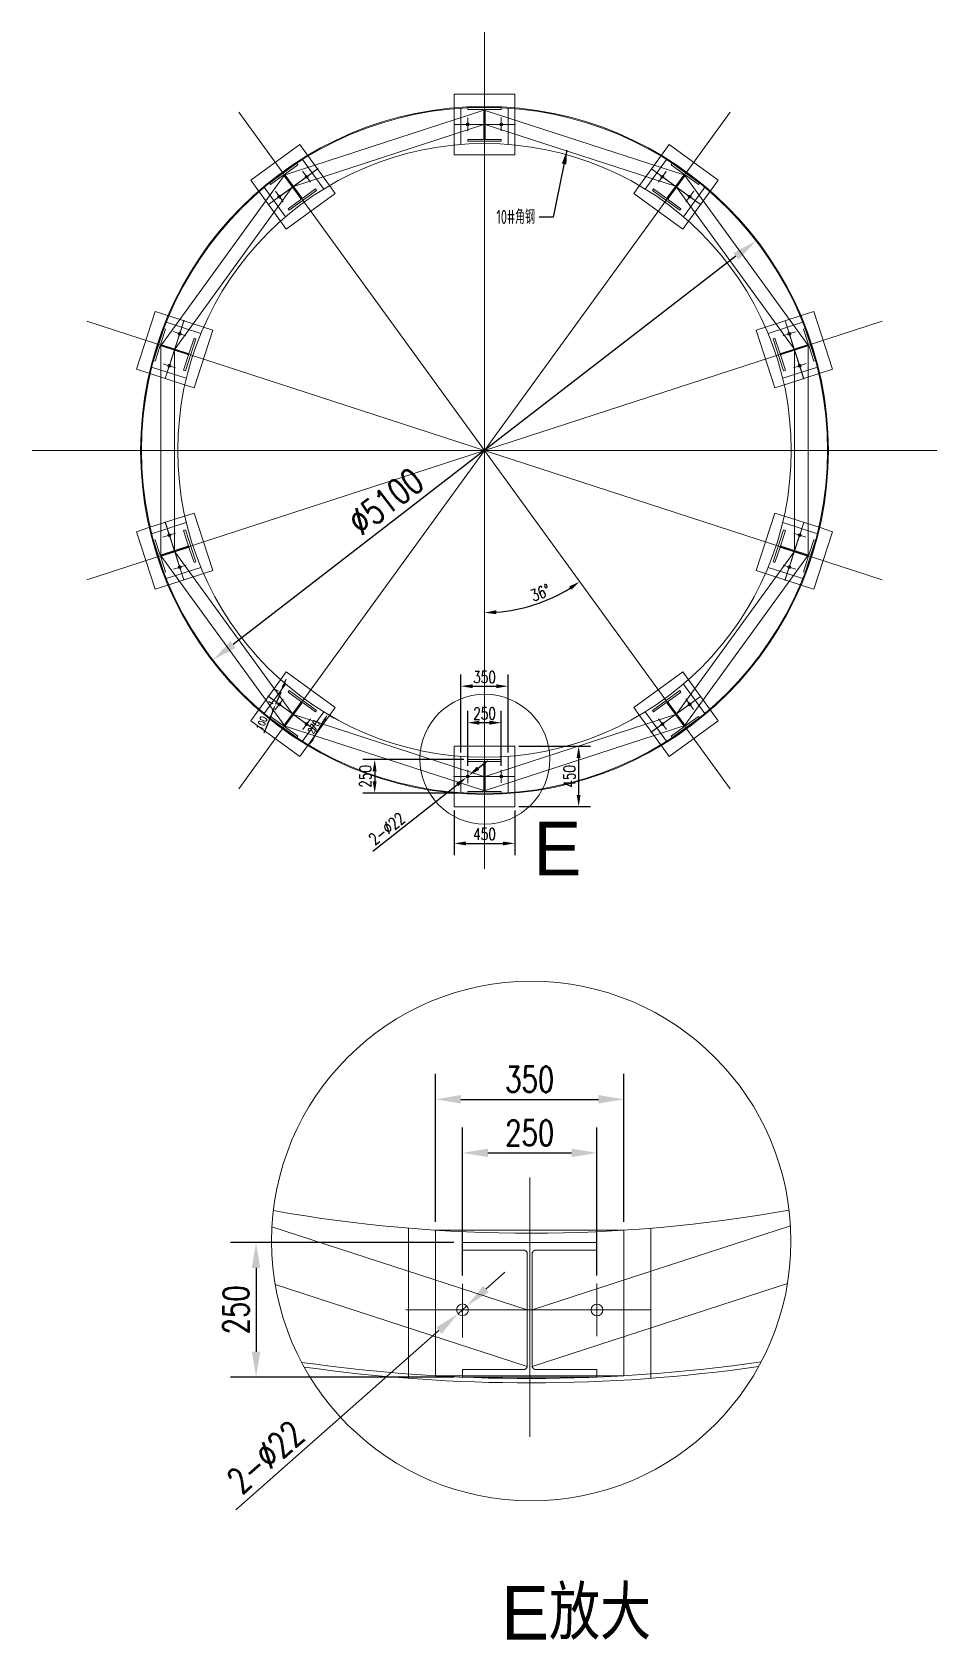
# Model space of a CAD drawing. Extents: x -1260320 to -915870, y -314911 to -145307.
# Drawn here: x -1148396 to -1141672, y -299994 to -288048 of the extents above; entities that cross this region are included whole.
import ezdxf

# ---------------------------------------------------------------- set-up
doc = ezdxf.new("R2010")
doc.units = 0
doc.header["$LTSCALE"] = 1500
doc.header["$MEASUREMENT"] = 0
doc.header["$PDMODE"] = 1
doc.header["$PDSIZE"] = 50
for name, pattern in [('HIDDEN2', [0.1875, 0.125, -0.0625]), ('PF_CENTER', [2, 1.25, -0.25, 0.25, -0.25]), ('PF_DASHED', [0.75, 0.5, -0.25])]:
    doc.linetypes.add(name, pattern=pattern)
doc.layers.get('0').update_dxf_attribs({"color": 3, "linetype": 'CONTINUOUS'})
doc.layers.get('DEFPOINTS').update_dxf_attribs({"linetype": 'CONTINUOUS'})
for name, color, linetype in [('008_EQUIP', 1, 'CONTINUOUS'), ('SMPEN_CENTER', 1, 'PF_CENTER'), ('SMPEN_DASHED', 5, 'PF_DASHED'), ('SMPEN_DIM', 3, 'CONTINUOUS'), ('SMPEN_THICK', 7, 'CONTINUOUS'), ('尺寸线', 3, 'CONTINUOUS'), ('粗实线', 7, 'CONTINUOUS')]:
    doc.layers.add(name, color=color, linetype=linetype)
doc.styles.add('HZ2', font='tcc_simp', dxfattribs={"height": 2.5, "bigfont": 'tcc_hzdx'})
doc.styles.add('ROMANS', font='romans', dxfattribs={"width": 0.75})
doc.styles.get("Standard").update_dxf_attribs({"font": 'isocp.shx', "width": 0.707, "bigfont": 'hztxt.shx'})
doc.dimstyles.get("Standard").update_dxf_attribs({"dimscale": 150, "dimtxt": 2.5, "dimasz": 2, "dimexe": 2, "dimexo": 1, "dimgap": 1, "dimtad": 1, "dimdec": 0, "dimzin": 0, "dimdsep": 46, "dimtxsty": 'ROMANS', "dimcen": 0.09, "dimadec": 0, "dimazin": 0, "dimtfac": 1, "dimtdec": 4, "dimtmove": 0, "dimatfit": 3, "dimfxl": 0, "dimtolj": 1, "dimtzin": 0, "dimarcsym": 0})

# ---------------------------------------------------------------- blocks, each defined once
blk = doc.blocks.new('*D264')
at = {"layer": 'DEFPOINTS', "color": 0}
for p in [(-1145198, -297042), (-1146732, -298042), (-1145198, -298042)]:
    blk.add_point(p, dxfattribs=at)
at = {"layer": '尺寸线', "color": 3, "lineweight": -2}
for p, q in [((-1145261, -297042), (-1146921, -297042)), ((-1146732, -297231), (-1146732, -297853)), ((-1145261, -298042), (-1146921, -298042))]:
    blk.add_line(p, q, dxfattribs=at)
at = {"layer": '尺寸线', "color": 3}
for points in [[(-1146764, -297231), (-1146701, -297231), (-1146732, -297042)], [(-1146764, -297853), (-1146701, -297853), (-1146732, -298042)]]:
    blk.add_solid(points, dxfattribs=at)
at = {"layer": '尺寸线', "color": 3, "lineweight": 15, "insert": (-1146881, -297542), "char_height": 189, "attachment_point": 5, "rotation": 90, "style": 'ROMANS'}
blk.add_mtext('\\A1;250', dxfattribs=at)
blk = doc.blocks.new('*D265')
at = {"layer": 'DEFPOINTS', "color": 0}
for p in [(-1144198, -296376), (-1145198, -297349), (-1144198, -297349)]:
    blk.add_point(p, dxfattribs=at)
at = {"layer": '尺寸线', "color": 3, "lineweight": -2}
for p, q in [((-1145198, -297286), (-1145198, -296187)), ((-1144198, -297286), (-1144198, -296187)), ((-1145009, -296376), (-1144387, -296376))]:
    blk.add_line(p, q, dxfattribs=at)
at = {"layer": '尺寸线', "color": 3}
for points in [[(-1145009, -296344), (-1145009, -296407), (-1145198, -296376)], [(-1144387, -296344), (-1144387, -296407), (-1144198, -296376)]]:
    blk.add_solid(points, dxfattribs=at)
at = {"layer": '尺寸线', "color": 3, "lineweight": 15, "insert": (-1144698, -296227), "char_height": 189, "attachment_point": 5, "style": 'ROMANS'}
blk.add_mtext('\\A1;250', dxfattribs=at)
blk = doc.blocks.new('*D266')
at = {"layer": 'DEFPOINTS', "color": 0}
for p in [(-1145165, -297513), (-1145231, -297571)]:
    blk.add_point(p, dxfattribs=at)
at = {"layer": 'SMPEN_DIM', "color": 0, "lineweight": -2}
for p, q in [((-1145023, -297388), (-1144882, -297263)), ((-1145165, -297513), (-1145231, -297571)), ((-1145373, -297696), (-1146882, -299028))]:
    blk.add_line(p, q, dxfattribs=at)
at = {"layer": 'SMPEN_DIM', "color": 0}
for points in [[(-1145044, -297364), (-1145002, -297412), (-1145165, -297513)], [(-1145393, -297673), (-1145352, -297720), (-1145231, -297571)]]:
    blk.add_solid(points, dxfattribs=at)
at = {"layer": 'SMPEN_DIM', "color": 0, "lineweight": 15, "insert": (-1146661, -298635), "char_height": 189, "attachment_point": 5, "rotation": 41.4315, "style": 'ROMANS'}
blk.add_mtext('\\A1;2-%%c22', dxfattribs=at)
blk = doc.blocks.new('*D267')
at = {"layer": 'DEFPOINTS', "color": 0}
for p in [(-1145034, -291156), (-1145034, -291156), (-1144784, -292335), (-1143207, -293671), (-1145034, -294264)]:
    blk.add_point(p, dxfattribs=at)
at = {"layer": 'SMPEN_DIM', "color": 0, "lineweight": -2}
blk.add_arc((-1145034, -291156), 1205, 274.1607, 301.8393, dxfattribs=at)
at = {"layer": 'SMPEN_DIM', "color": 0}
for points in [[(-1144406, -292168), (-1144390, -292192), (-1144326, -292131)], [(-1144946, -292373), (-1144947, -292344), (-1145034, -292362)]]:
    blk.add_solid(points, dxfattribs=at)
at = {"layer": 'SMPEN_DIM', "color": 0, "lineweight": 15, "insert": (-1144619, -292214), "char_height": 87.5, "attachment_point": 5, "rotation": 21.444, "style": 'ROMANS'}
blk.add_mtext('\\A1;36°', dxfattribs=at)
blk = doc.blocks.new('*D268')
at = {"layer": 'DEFPOINTS', "color": 0}
for p in [(-1145259, -293803), (-1144809, -293803), (-1144809, -294076)]:
    blk.add_point(p, dxfattribs=at)
at = {"layer": 'SMPEN_DIM', "color": 0, "lineweight": -2}
for p, q in [((-1145259, -293833), (-1145259, -294164)), ((-1144809, -293833), (-1144809, -294164)), ((-1145172, -294076), (-1144897, -294076))]:
    blk.add_line(p, q, dxfattribs=at)
at = {"layer": 'SMPEN_DIM', "color": 0}
for points in [[(-1145172, -294062), (-1145172, -294091), (-1145259, -294076)], [(-1144897, -294062), (-1144897, -294091), (-1144809, -294076)]]:
    blk.add_solid(points, dxfattribs=at)
at = {"layer": 'SMPEN_DIM', "color": 0, "lineweight": 15, "insert": (-1145034, -294007), "char_height": 87.5, "attachment_point": 5, "style": 'ROMANS'}
blk.add_mtext('\\A1;450', dxfattribs=at)
blk = doc.blocks.new('*D269')
at = {"layer": 'DEFPOINTS', "color": 0}
for p in [(-1144909, -293179), (-1145159, -293530), (-1144909, -293530)]:
    blk.add_point(p, dxfattribs=at)
at = {"layer": 'SMPEN_DIM', "color": 0, "lineweight": -2}
for p, q in [((-1145159, -293501), (-1145159, -293092)), ((-1144909, -293501), (-1144909, -293092)), ((-1145072, -293179), (-1144997, -293179))]:
    blk.add_line(p, q, dxfattribs=at)
at = {"layer": 'SMPEN_DIM', "color": 0}
for points in [[(-1145072, -293165), (-1145072, -293194), (-1145159, -293179)], [(-1144997, -293165), (-1144997, -293194), (-1144909, -293179)]]:
    blk.add_solid(points, dxfattribs=at)
at = {"layer": 'SMPEN_DIM', "color": 0, "lineweight": 15, "insert": (-1145034, -293111), "char_height": 87.5, "attachment_point": 5, "style": 'ROMANS'}
blk.add_mtext('\\A1;250', dxfattribs=at)
blk = doc.blocks.new('*D270')
at = {"layer": 'DEFPOINTS', "color": 0}
for p in [(-1145168, -293585), (-1145150, -293572)]:
    blk.add_point(p, dxfattribs=at)
at = {"layer": 'SMPEN_DIM', "color": 0, "lineweight": -2}
for p, q in [((-1145082, -293517), (-1145013, -293463)), ((-1145150, -293572), (-1145168, -293585)), ((-1145236, -293640), (-1145864, -294137))]:
    blk.add_line(p, q, dxfattribs=at)
at = {"layer": 'SMPEN_DIM', "color": 0}
for points in [[(-1145245, -293628), (-1145227, -293651), (-1145168, -293585)], [(-1145091, -293506), (-1145073, -293529), (-1145150, -293572)]]:
    blk.add_solid(points, dxfattribs=at)
at = {"layer": 'SMPEN_DIM', "color": 0, "lineweight": 15, "insert": (-1145760, -293966), "char_height": 87.5, "attachment_point": 5, "rotation": 38.3788, "style": 'ROMANS'}
blk.add_mtext('\\A1;2-∅22', dxfattribs=at)
blk = doc.blocks.new('*D271')
at = {"layer": 'DEFPOINTS', "color": 0}
for p in [(-1144859, -292908), (-1145209, -293430), (-1144859, -293430)]:
    blk.add_point(p, dxfattribs=at)
at = {"layer": 'SMPEN_DIM', "color": 0, "lineweight": -2}
for p, q in [((-1145209, -293401), (-1145209, -292821)), ((-1144859, -293401), (-1144859, -292821)), ((-1145122, -292908), (-1144947, -292908))]:
    blk.add_line(p, q, dxfattribs=at)
at = {"layer": 'SMPEN_DIM', "color": 0}
for points in [[(-1145122, -292894), (-1145122, -292923), (-1145209, -292908)], [(-1144947, -292894), (-1144947, -292923), (-1144859, -292908)]]:
    blk.add_solid(points, dxfattribs=at)
at = {"layer": 'SMPEN_DIM', "color": 0, "lineweight": 15, "insert": (-1145034, -292840), "char_height": 87.5, "attachment_point": 5, "style": 'ROMANS'}
blk.add_mtext('\\A1;350', dxfattribs=at)
blk = doc.blocks.new('*D272')
at = {"layer": 'DEFPOINTS', "color": 0}
for p in [(-1145159, -293453), (-1145850, -293703), (-1145159, -293703)]:
    blk.add_point(p, dxfattribs=at)
at = {"layer": 'SMPEN_DIM', "color": 0, "lineweight": -2}
for p, q in [((-1145188, -293453), (-1145938, -293453)), ((-1145850, -293541), (-1145850, -293616)), ((-1145188, -293703), (-1145938, -293703))]:
    blk.add_line(p, q, dxfattribs=at)
at = {"layer": 'SMPEN_DIM', "color": 0}
for points in [[(-1145865, -293541), (-1145836, -293541), (-1145850, -293453)], [(-1145865, -293616), (-1145836, -293616), (-1145850, -293703)]]:
    blk.add_solid(points, dxfattribs=at)
at = {"layer": 'SMPEN_DIM', "color": 0, "lineweight": 15, "insert": (-1145919, -293578), "char_height": 87.5, "attachment_point": 5, "rotation": 90, "style": 'ROMANS'}
blk.add_mtext('\\A1;250', dxfattribs=at)
blk = doc.blocks.new('*D273')
at = {"layer": 'DEFPOINTS', "color": 0}
for p in [(-1144809, -293353), (-1144334, -293353), (-1144809, -293803)]:
    blk.add_point(p, dxfattribs=at)
at = {"layer": 'SMPEN_DIM', "color": 0, "lineweight": -2}
for p, q in [((-1144780, -293353), (-1144247, -293353)), ((-1144334, -293716), (-1144334, -293441)), ((-1144780, -293803), (-1144247, -293803))]:
    blk.add_line(p, q, dxfattribs=at)
at = {"layer": 'SMPEN_DIM', "color": 0}
for points in [[(-1144349, -293441), (-1144320, -293441), (-1144334, -293353)], [(-1144349, -293716), (-1144320, -293716), (-1144334, -293803)]]:
    blk.add_solid(points, dxfattribs=at)
at = {"layer": 'SMPEN_DIM', "color": 0, "lineweight": 15, "insert": (-1144403, -293578), "char_height": 87.5, "attachment_point": 5, "rotation": 90, "style": 'ROMANS'}
blk.add_mtext('\\A1;450', dxfattribs=at)
blk = doc.blocks.new('*D274')
at = {"layer": 'DEFPOINTS', "color": 0}
for p in [(-1143998, -295978), (-1145398, -296950), (-1143998, -296950)]:
    blk.add_point(p, dxfattribs=at)
at = {"layer": '尺寸线', "color": 3, "lineweight": -2}
for p, q in [((-1145398, -296887), (-1145398, -295789)), ((-1143998, -296887), (-1143998, -295789)), ((-1145209, -295978), (-1144187, -295978))]:
    blk.add_line(p, q, dxfattribs=at)
at = {"layer": '尺寸线', "color": 3}
for points in [[(-1145209, -295946), (-1145209, -296009), (-1145398, -295978)], [(-1144187, -295946), (-1144187, -296009), (-1143998, -295978)]]:
    blk.add_solid(points, dxfattribs=at)
at = {"layer": '尺寸线', "color": 3, "lineweight": 15, "insert": (-1144698, -295829), "char_height": 189, "attachment_point": 5, "style": 'ROMANS'}
blk.add_mtext('\\A1;350', dxfattribs=at)
blk = doc.blocks.new('*D260')
at = {"layer": 'DEFPOINTS', "color": 0}
for p in [(-1143015, -289599), (-1147053, -292714)]:
    blk.add_point(p, dxfattribs=at)
at = {"layer": '尺寸线', "color": 3, "lineweight": -2}
blk.add_line((-1143165, -289714), (-1146903, -292599), dxfattribs=at)
at = {"layer": '尺寸线', "color": 3}
for points in [[(-1143184, -289689), (-1143145, -289739), (-1143015, -289599)], [(-1146923, -292574), (-1146884, -292624), (-1147053, -292714)]]:
    blk.add_solid(points, dxfattribs=at)
at = {"layer": '尺寸线', "color": 3, "lineweight": 15, "insert": (-1145767, -291535), "char_height": 189, "attachment_point": 5, "rotation": 37.6487, "style": 'ROMANS'}
blk.add_mtext('\\A1;∅5100', dxfattribs=at)
blk = doc.blocks.new('*D261')
at = {"layer": 'DEFPOINTS', "color": 0}
for p in [(-1146199, -293116), (-1146199, -293116), (-1146337, -293348)]:
    blk.add_point(p, dxfattribs=at)
at = {"layer": 'SMPEN_THICK', "color": 3, "lineweight": -2}
for p, q in [((-1146184, -293125), (-1146154, -293143)), ((-1146310, -293303), (-1146226, -293161)), ((-1146322, -293357), (-1146292, -293375))]:
    blk.add_line(p, q, dxfattribs=at)
at = {"layer": 'SMPEN_THICK', "color": 3}
for points in [[(-1146233, -293157), (-1146218, -293166), (-1146199, -293116)], [(-1146318, -293299), (-1146303, -293308), (-1146337, -293348)]]:
    blk.add_solid(points, dxfattribs=at)
at = {"layer": 'SMPEN_THICK', "color": 3, "lineweight": 15, "insert": (-1146304, -293211), "char_height": 52.5, "attachment_point": 5, "rotation": 59.2703, "style": 'ROMANS'}
blk.add_mtext('\\A1;270', dxfattribs=at)
blk = doc.blocks.new('*D262')
at = {"layer": 'DEFPOINTS', "color": 0}
for p in [(-1146549, -292953), (-1146588, -293045), (-1146588, -293045)]:
    blk.add_point(p, dxfattribs=at)
at = {"layer": 'SMPEN_THICK', "color": 3, "lineweight": -2}
for p, q in [((-1146529, -292904), (-1146509, -292856)), ((-1146604, -293038), (-1146636, -293025)), ((-1146566, -292946), (-1146598, -292933)), ((-1146549, -292953), (-1146588, -293045)), ((-1146608, -293094), (-1146675, -293256))]:
    blk.add_line(p, q, dxfattribs=at)
at = {"layer": 'SMPEN_THICK', "color": 3}
for points in [[(-1146537, -292901), (-1146521, -292907), (-1146549, -292953)], [(-1146616, -293090), (-1146600, -293097), (-1146588, -293045)]]:
    blk.add_solid(points, dxfattribs=at)
at = {"layer": 'SMPEN_THICK', "color": 3, "lineweight": 15, "insert": (-1146690, -293183), "char_height": 52.5, "attachment_point": 5, "rotation": 67.5022, "style": 'ROMANS'}
blk.add_mtext('\\A1;100', dxfattribs=at)

msp = doc.modelspace()

# ---------------------------------------------------------------- linework, layer by layer
at = {"layer": '008_EQUIP', "color": 0, "lineweight": 15}
msp.add_lwpolyline([(-1145397.936, -296950.112), (-1143997.936, -296950.112), (-1143997.936, -298032.137), (-1145397.936, -298032.137)], close=True, dxfattribs=at)
at = {"layer": 'SMPEN_CENTER', "lineweight": 15, "ltscale": 8}
for p, q in [((-1145034.086, -291156.43), (-1145034.086, -288048.43)), ((-1145034.086, -291156.43), (-1145034.086, -288048.43)), ((-1145034.085, -291156.43), (-1145034.085, -288048.43)), ((-1145034.085, -291156.43), (-1146860.922, -288642.005)), ((-1145159.085, -288783.217), (-1145159.085, -288685.518)), ((-1145034.086, -291156.43), (-1143207.249, -288642.005)), ((-1144909.085, -288782.743), (-1144909.085, -288683.064)), ((-1144809.085, -288734.495), (-1145259.085, -288734.495)), ((-1145143.046, -288734.495), (-1144916.155, -288734.495)), ((-1144916.155, -288734.495), (-1144804.011, -288734.495)), ((-1146275.634, -289064.792), (-1146639.692, -289329.295)), ((-1146328.176, -289162.604), (-1146386.767, -289081.961)), ((-1146362.255, -289127.726), (-1146271.529, -289061.809)), ((-1143428.479, -289329.296), (-1143792.537, -289064.792)), ((-1143740.273, -289162.987), (-1143682.847, -289083.947)), ((-1146545.814, -289261.089), (-1146362.255, -289127.726)), ((-1143698.659, -289132.998), (-1143515.1, -289266.362)), ((-1146530.152, -289309.933), (-1146587.578, -289230.893)), ((-1143537.74, -289309.55), (-1143479.15, -289228.908)), ((-1143515.1, -289266.362), (-1143424.374, -289332.278)), ((-1145034.086, -291156.43), (-1147989.969, -290196.005)), ((-1147267.953, -290194.023), (-1147407.011, -290621.998)), ((-1147252.968, -290304.038), (-1147347.77, -290273.235)), ((-1147301.039, -290295.852), (-1147266.385, -290189.197)), ((-1145034.086, -291156.43), (-1142078.202, -290196.005)), ((-1142815.653, -290304.185), (-1142722.736, -290273.994)), ((-1142661.16, -290621.999), (-1142800.218, -290194.023)), ((-1147371.153, -290511.639), (-1147301.039, -290295.852)), ((-1142764.36, -290304.383), (-1142694.247, -290520.17)), ((-1147329.772, -290541.949), (-1147422.689, -290511.758)), ((-1142737.948, -290541.803), (-1142643.147, -290511)), ((-1142694.247, -290520.17), (-1142659.592, -290626.825)), ((-1148396.366, -291156.43), (-1141671.805, -291156.43)), ((-1145034.086, -291156.43), (-1148142.086, -291156.43)), ((-1145034.086, -291156.43), (-1147989.969, -292116.854)), ((-1145034.086, -291156.43), (-1146860.922, -293670.855)), ((-1145034.086, -291156.43), (-1145034.086, -294264.43)), ((-1145034.086, -291156.43), (-1141926.086, -291156.43)), ((-1145034.086, -291156.43), (-1143207.249, -293670.855)), ((-1145034.086, -291156.43), (-1142078.202, -292116.855)), ((-1147373.925, -291792.69), (-1147408.579, -291686.035)), ((-1147407.011, -291690.861), (-1147267.953, -292118.836)), ((-1142800.218, -292118.837), (-1142661.16, -291690.861)), ((-1147330.223, -291771.057), (-1147425.024, -291801.86)), ((-1147303.811, -292008.476), (-1147373.925, -291792.69)), ((-1142697.018, -291801.221), (-1142767.132, -292017.008)), ((-1142738.399, -291770.911), (-1142645.482, -291801.102)), ((-1147252.518, -292008.675), (-1147345.435, -292038.865)), ((-1142815.203, -292008.822), (-1142720.402, -292039.624)), ((-1142767.132, -292017.008), (-1142801.786, -292123.663)), ((-1146553.071, -293046.498), (-1146643.797, -292980.581)), ((-1146639.692, -292983.564), (-1146275.634, -293248.067)), ((-1146530.431, -293003.309), (-1146589.021, -293083.952)), ((-1143792.537, -293248.068), (-1143428.48, -292983.564)), ((-1143538.019, -293002.926), (-1143480.593, -293081.966)), ((-1146369.512, -293179.861), (-1146553.071, -293046.498)), ((-1143522.357, -293051.77), (-1143705.916, -293185.134)), ((-1146327.898, -293149.873), (-1146385.324, -293228.912)), ((-1143705.916, -293185.134), (-1143796.643, -293251.05)), ((-1143739.995, -293150.256), (-1143681.405, -293230.898)), ((-1145152.017, -293578.364), (-1145264.16, -293578.364)), ((-1145259.086, -293578.364), (-1144809.086, -293578.364)), ((-1145159.086, -293530.116), (-1145159.086, -293629.796)), ((-1144925.125, -293578.364), (-1145152.017, -293578.364)), ((-1144909.086, -293529.643), (-1144909.086, -293627.342)), ((-1144697.936, -296559.631), (-1144697.936, -298484.572)), ((-1145197.936, -297349.159), (-1145197.936, -297747.878)), ((-1144197.936, -297347.265), (-1144197.936, -297738.06)), ((-1145169.659, -297542.15), (-1145618.233, -297542.15)), ((-1145597.936, -297542.15), (-1143797.936, -297542.15)), ((-1144262.093, -297542.15), (-1145169.659, -297542.15))]:
    msp.add_line(p, q, dxfattribs=at)
at = {"layer": 'SMPEN_DASHED', "lineweight": 15, "ltscale": 30}
for p, q in [((-1146515.729, -289109.319), (-1145038.78, -288628.856)), ((-1145259.085, -288607.317), (-1145259.085, -288886.178)), ((-1145209.085, -288611.999), (-1145209.085, -288882.505)), ((-1145029.499, -288629.395), (-1143552.213, -289108.82)), ((-1144909.085, -288623.495), (-1144909.085, -288609.495)), ((-1144859.085, -288611.999), (-1144859.085, -288882.505)), ((-1144809.085, -288607.317), (-1144809.085, -288886.178)), ((-1146454.035, -289194.408), (-1145040.261, -288734.496)), ((-1145029.601, -288734.496), (-1143615.504, -289193.415)), ((-1146350.388, -288961.902), (-1146186.477, -289187.506)), ((-1145159.085, -288859.495), (-1145159.085, -288845.495)), ((-1143717.783, -288961.903), (-1143881.694, -289187.506)), ((-1146421.78, -289033.77), (-1146430.009, -289022.443)), ((-1146388.087, -288995.079), (-1146229.087, -289213.923)), ((-1143680.084, -288995.08), (-1143839.084, -289213.924)), ((-1147436.022, -290371.171), (-1146523.554, -289114.339)), ((-1147336.096, -290403.746), (-1146462.659, -289200.674)), ((-1146671.243, -289200.804), (-1146512.243, -289419.648)), ((-1143606.88, -289199.68), (-1142732.598, -290402.138)), ((-1143396.928, -289200.804), (-1143555.928, -289419.648)), ((-1143545.021, -289114.712), (-1142631.671, -290370.902)), ((-1143444.137, -289180.716), (-1143435.908, -289169.39)), ((-1146714.445, -289226.406), (-1146550.535, -289452.009)), ((-1143785.108, -289224.698), (-1143776.879, -289213.372)), ((-1143353.726, -289226.406), (-1143517.636, -289452.009)), ((-1146485.317, -289371.644), (-1146493.546, -289360.318)), ((-1147388.907, -290154.723), (-1147123.695, -290240.896)), ((-1142679.264, -290154.723), (-1142944.477, -290240.896)), ((-1147404.422, -290254.828), (-1147417.737, -290250.502)), ((-1147399.905, -290203.722), (-1147142.639, -290287.313)), ((-1142668.266, -290203.723), (-1142925.532, -290287.314)), ((-1147438.857, -291932.964), (-1147439.402, -290379.832)), ((-1142888.198, -290327.756), (-1142874.884, -290323.43)), ((-1142629.315, -290379.896), (-1142628.769, -291933.029)), ((-1147338.868, -291900.583), (-1147339.39, -290413.884)), ((-1142729.304, -290412.277), (-1142728.781, -291898.976)), ((-1142586.495, -290492.592), (-1142573.18, -290488.266)), ((-1147527.965, -290582.698), (-1147262.752, -290668.871)), ((-1147508.061, -290536.592), (-1147250.795, -290620.183)), ((-1147257.227, -290565.52), (-1147270.542, -290561.194)), ((-1142560.11, -290536.592), (-1142817.376, -290620.183)), ((-1142540.206, -290582.699), (-1142805.419, -290668.871)), ((-1147527.965, -291730.161), (-1147262.752, -291643.988)), ((-1147508.061, -291776.267), (-1147250.795, -291692.676)), ((-1142560.11, -291776.268), (-1142817.377, -291692.677)), ((-1142540.207, -291730.161), (-1142805.419, -291643.989)), ((-1147481.677, -291820.267), (-1147494.991, -291824.594)), ((-1142810.944, -291747.34), (-1142797.629, -291751.666)), ((-1146523.151, -293198.148), (-1147436.501, -291941.958)), ((-1146461.291, -293113.18), (-1147335.574, -291910.722)), ((-1142732.075, -291909.114), (-1143605.513, -293112.186)), ((-1142632.15, -291941.69), (-1143544.617, -293198.521)), ((-1147399.906, -292109.137), (-1147142.639, -292025.546)), ((-1147179.973, -291985.103), (-1147193.288, -291989.43)), ((-1142668.266, -292109.137), (-1142925.533, -292025.546)), ((-1142663.749, -292058.032), (-1142650.434, -292062.358)), ((-1147388.907, -292158.137), (-1147123.695, -292071.964)), ((-1142679.264, -292158.137), (-1142944.477, -292071.964)), ((-1146714.446, -293086.454), (-1146550.535, -292860.85)), ((-1146671.243, -293112.055), (-1146512.243, -292893.211)), ((-1143396.929, -293112.056), (-1143555.928, -292893.211)), ((-1143353.726, -293086.454), (-1143517.636, -292860.851)), ((-1143582.855, -292941.216), (-1143574.626, -292952.542)), ((-1146624.034, -293132.143), (-1146632.263, -293143.47)), ((-1145038.571, -293578.364), (-1146452.667, -293119.446)), ((-1146388.087, -293317.78), (-1146229.087, -293098.936)), ((-1146350.388, -293350.957), (-1146186.478, -293125.354)), ((-1146283.063, -293088.162), (-1146291.292, -293099.488)), ((-1143614.137, -293118.452), (-1145027.911, -293578.364)), ((-1143717.784, -293350.957), (-1143881.694, -293125.354)), ((-1143680.085, -293317.78), (-1143839.084, -293098.936)), ((-1145038.673, -293683.465), (-1146515.958, -293204.04)), ((-1143552.443, -293203.541), (-1145029.391, -293684.004)), ((-1143646.391, -293279.09), (-1143638.162, -293290.416)), ((-1145259.086, -293705.543), (-1145259.086, -293426.682)), ((-1145209.086, -293700.861), (-1145209.086, -293430.355)), ((-1144909.086, -293453.364), (-1144909.086, -293467.364)), ((-1144859.086, -293700.861), (-1144859.086, -293430.355)), ((-1144809.086, -293705.543), (-1144809.086, -293426.682)), ((-1145159.086, -293689.364), (-1145159.086, -293703.364)), ((-1146613.745, -296925.515), (-1144715.936, -297542.15)), ((-1145397.936, -298032.137), (-1145397.936, -296950.112)), ((-1144679.936, -297542.15), (-1142759.55, -296918.179)), ((-1143997.936, -298032.137), (-1143997.936, -296950.112)), ((-1144197.936, -297042.15), (-1144197.936, -297098.15)), ((-1146589.333, -297354.031), (-1144716.295, -297962.619)), ((-1144679.577, -297962.619), (-1142782.222, -297346.131)), ((-1145197.936, -297986.15), (-1145197.936, -298042.15))]:
    msp.add_line(p, q, dxfattribs=at)
at = {"layer": 'SMPEN_DASHED', "linetype": 'HIDDEN2', "lineweight": 15, "ltscale": 30}
for p, q in [((-1145597.936, -298050.864), (-1145597.936, -296935.42)), ((-1143797.936, -298050.864), (-1143797.936, -296935.42))]:
    msp.add_line(p, q, dxfattribs=at)
at = {"layer": 'SMPEN_DASHED', "lineweight": 15, "ltscale": 30}
for points in [[(-1145159.085, -288845.495), (-1145045.585, -288845.495, 0.414213567), (-1145038.585, -288838.495), (-1145038.585, -288630.495, 0.414213557), (-1145045.585, -288623.495), (-1145159.085, -288623.495), (-1145159.085, -288609.495), (-1144909.085, -288609.495), (-1144909.085, -288623.495), (-1145022.585, -288623.495, 0.414213549), (-1145029.585, -288630.495), (-1145029.585, -288838.495, 0.414213575), (-1145022.585, -288845.495), (-1144909.085, -288845.495), (-1144909.085, -288859.495), (-1145159.085, -288859.495), (-1145159.085, -288845.495)], [(-1146493.546, -289360.318), (-1146401.722, -289293.604, 0.414213567), (-1146400.174, -289283.826), (-1146522.433, -289115.551, 0.414213557), (-1146532.211, -289114.002), (-1146624.034, -289180.716), (-1146632.263, -289169.39), (-1146430.009, -289022.443), (-1146421.78, -289033.77), (-1146513.603, -289100.483, 0.414213549), (-1146515.152, -289110.261), (-1146392.893, -289278.536, 0.414213575), (-1146383.115, -289280.085), (-1146291.291, -289213.371), (-1146283.062, -289224.698), (-1146485.317, -289371.644), (-1146493.546, -289360.318)], [(-1143776.879, -289213.372), (-1143685.056, -289280.085, 0.414213567), (-1143675.278, -289278.537), (-1143553.019, -289110.261, 0.414213557), (-1143554.568, -289100.484), (-1143646.391, -289033.77), (-1143638.162, -289022.444), (-1143435.908, -289169.39), (-1143444.137, -289180.716), (-1143535.96, -289114.003, 0.414213549), (-1143545.738, -289115.551), (-1143667.997, -289283.827, 0.414213575), (-1143666.449, -289293.604), (-1143574.625, -289360.318), (-1143582.854, -289371.644), (-1143785.108, -289224.698), (-1143776.879, -289213.372)], [(-1147270.542, -290561.194), (-1147235.468, -290453.249, 0.414213567), (-1147239.963, -290444.428), (-1147437.782, -290380.153, 0.414213557), (-1147446.603, -290384.647), (-1147481.676, -290492.592), (-1147494.991, -290488.266), (-1147417.737, -290250.502), (-1147404.422, -290254.828), (-1147439.496, -290362.773, 0.414213549), (-1147435.001, -290371.593), (-1147237.182, -290435.869, 0.414213575), (-1147228.361, -290431.375), (-1147193.288, -290323.43), (-1147179.973, -290327.756), (-1147257.227, -290565.52), (-1147270.542, -290561.194)], [(-1142874.884, -290323.43), (-1142839.81, -290431.375, 0.414213567), (-1142830.99, -290435.869), (-1142633.17, -290371.594, 0.414213557), (-1142628.676, -290362.773), (-1142663.749, -290254.828), (-1142650.434, -290250.502), (-1142573.18, -290488.266), (-1142586.495, -290492.592), (-1142621.568, -290384.647, 0.414213549), (-1142630.389, -290380.153), (-1142828.208, -290444.429, 0.414213575), (-1142832.703, -290453.249), (-1142797.629, -290561.194), (-1142810.944, -290565.52), (-1142888.198, -290327.756), (-1142874.884, -290323.43)], [(-1147193.288, -291989.43), (-1147228.361, -291881.485, 0.414213567), (-1147237.182, -291876.99), (-1147435.001, -291941.266, 0.414213557), (-1147439.496, -291950.087), (-1147404.422, -292058.031), (-1147417.737, -292062.358), (-1147494.991, -291824.594), (-1147481.677, -291820.267), (-1147446.603, -291928.212, 0.414213549), (-1147437.783, -291932.707), (-1147239.963, -291868.431, 0.414213575), (-1147235.469, -291859.61), (-1147270.542, -291751.666), (-1147257.227, -291747.339), (-1147179.973, -291985.103), (-1147193.288, -291989.43)], [(-1142797.629, -291751.666), (-1142832.703, -291859.611, 0.414213567), (-1142828.209, -291868.431), (-1142630.389, -291932.707, 0.414213557), (-1142621.568, -291928.213), (-1142586.495, -291820.268), (-1142573.18, -291824.594), (-1142650.434, -292062.358), (-1142663.749, -292058.032), (-1142628.676, -291950.087, 0.414213549), (-1142633.17, -291941.266), (-1142830.99, -291876.991, 0.414213575), (-1142839.81, -291881.485), (-1142874.884, -291989.43), (-1142888.198, -291985.104), (-1142810.944, -291747.34), (-1142797.629, -291751.666)], [(-1146291.292, -293099.488), (-1146383.115, -293032.774, 0.414213567), (-1146392.893, -293034.323), (-1146515.152, -293202.599, 0.414213557), (-1146513.604, -293212.376), (-1146421.78, -293279.09), (-1146430.009, -293290.416), (-1146632.263, -293143.47), (-1146624.034, -293132.143), (-1146532.211, -293198.857, 0.414213549), (-1146522.433, -293197.308), (-1146400.174, -293029.033, 0.414213575), (-1146401.723, -293019.255), (-1146493.546, -292952.542), (-1146485.317, -292941.215), (-1146283.063, -293088.162), (-1146291.292, -293099.488)], [(-1143574.626, -292952.542), (-1143666.449, -293019.256, 0.414213567), (-1143667.998, -293029.033), (-1143545.738, -293197.309, 0.414213557), (-1143535.961, -293198.857), (-1143444.137, -293132.144), (-1143435.908, -293143.47), (-1143638.162, -293290.416), (-1143646.391, -293279.09), (-1143554.568, -293212.376, 0.414213549), (-1143553.019, -293202.599), (-1143675.279, -293034.323, 0.414213575), (-1143685.056, -293032.775), (-1143776.88, -293099.488), (-1143785.109, -293088.162), (-1143582.855, -292941.216), (-1143574.626, -292952.542)], [(-1144909.086, -293467.364), (-1145022.586, -293467.364, 0.414213567), (-1145029.586, -293474.364), (-1145029.586, -293682.364, 0.414213557), (-1145022.586, -293689.364), (-1144909.086, -293689.364), (-1144909.086, -293703.364), (-1145159.086, -293703.364), (-1145159.086, -293689.364), (-1145045.586, -293689.364, 0.414213549), (-1145038.586, -293682.364), (-1145038.586, -293474.364, 0.414213575), (-1145045.586, -293467.364), (-1145159.086, -293467.364), (-1145159.086, -293453.364), (-1144909.086, -293453.364), (-1144909.086, -293467.364)], [(-1144197.936, -297098.15), (-1144651.936, -297098.15, 0.414213567), (-1144679.936, -297126.15), (-1144679.936, -297958.15, 0.414213557), (-1144651.936, -297986.15), (-1144197.936, -297986.15), (-1144197.936, -298042.15), (-1145197.936, -298042.15), (-1145197.936, -297986.15), (-1144743.936, -297986.15, 0.414213549), (-1144715.936, -297958.15), (-1144715.936, -297126.15, 0.414213575), (-1144743.936, -297098.15), (-1145197.936, -297098.15), (-1145197.936, -297042.15), (-1144197.936, -297042.15), (-1144197.936, -297098.15)]]:
    msp.add_lwpolyline(points, format="xyb", dxfattribs=at)
at = {"layer": 'SMPEN_THICK', "lineweight": 15, "ltscale": 20}
for radius in [2556, 2550, 2280]:
    msp.add_circle((-1145034.086, -291156.43), radius, dxfattribs=at)
for radius, start, end in [(10920, 259.9509546, 280.1690347), (12000, 261.8789305, 278.2410588), (12032, 261.9918413, 278.1281481)]:
    msp.add_arc((-1144697.936, -286052.572), radius, start, end, dxfattribs=at)
at = {"layer": '尺寸线', "lineweight": 15, "ltscale": 20}
for centre, radius in [((-1145031.212, -293450.495), 482.543), ((-1144686.441, -297030.674), 1930.171)]:
    msp.add_circle(centre, radius, dxfattribs=at)
at = {"layer": '粗实线', "lineweight": 15, "ltscale": 8}
for p, q in [((-1144809.085, -288509.495), (-1145259.085, -288509.495)), ((-1145259.085, -288509.495), (-1145259.085, -288607.317)), ((-1144809.085, -288509.495), (-1144809.085, -288607.317)), ((-1146407.886, -288882.763), (-1146771.943, -289147.267)), ((-1146407.886, -288882.763), (-1146350.388, -288961.902)), ((-1145259.085, -288886.178), (-1145259.085, -288959.495)), ((-1144809.085, -288959.495), (-1145259.085, -288959.495)), ((-1144809.085, -288886.178), (-1144809.085, -288959.495)), ((-1143660.285, -288882.763), (-1143717.783, -288961.903)), ((-1143296.228, -289147.267), (-1143660.285, -288882.763)), ((-1146771.943, -289147.267), (-1146714.445, -289226.406)), ((-1146186.477, -289187.506), (-1146143.382, -289246.821)), ((-1143881.694, -289187.506), (-1143924.789, -289246.821)), ((-1143296.228, -289147.267), (-1143353.726, -289226.406)), ((-1146143.382, -289246.821), (-1146507.44, -289511.324)), ((-1143560.731, -289511.324), (-1143924.789, -289246.821)), ((-1146550.535, -289452.009), (-1146507.44, -289511.324)), ((-1143517.636, -289452.009), (-1143560.731, -289511.324)), ((-1147481.941, -290124.494), (-1147620.999, -290552.47)), ((-1147481.941, -290124.494), (-1147388.907, -290154.723)), ((-1142586.23, -290124.495), (-1142679.264, -290154.723)), ((-1142447.173, -290552.47), (-1142586.23, -290124.495)), ((-1147053.965, -290263.552), (-1147193.023, -290691.527)), ((-1147123.695, -290240.896), (-1147053.965, -290263.552)), ((-1142944.477, -290240.896), (-1143014.206, -290263.552)), ((-1142875.148, -290691.528), (-1143014.206, -290263.552)), ((-1147620.999, -290552.47), (-1147527.965, -290582.698)), ((-1142447.173, -290552.47), (-1142540.206, -290582.699)), ((-1147262.752, -290668.871), (-1147193.023, -290691.527)), ((-1142805.419, -290668.871), (-1142875.148, -290691.528)), ((-1147262.752, -291643.988), (-1147193.023, -291621.332)), ((-1147193.023, -291621.332), (-1147053.966, -292049.307)), ((-1143014.206, -292049.308), (-1142875.148, -291621.332)), ((-1142805.419, -291643.989), (-1142875.148, -291621.332)), ((-1147620.999, -291760.39), (-1147527.965, -291730.161)), ((-1147620.999, -291760.39), (-1147481.941, -292188.365)), ((-1142586.23, -292188.365), (-1142447.173, -291760.39)), ((-1142447.173, -291760.39), (-1142540.207, -291730.161)), ((-1147123.695, -292071.964), (-1147053.966, -292049.307)), ((-1142944.477, -292071.964), (-1143014.206, -292049.308)), ((-1147481.941, -292188.365), (-1147388.907, -292158.137)), ((-1142586.23, -292188.365), (-1142679.264, -292158.137)), ((-1146550.535, -292860.85), (-1146507.44, -292801.535)), ((-1146507.44, -292801.535), (-1146143.383, -293066.039)), ((-1143924.789, -293066.039), (-1143560.731, -292801.536)), ((-1143517.636, -292860.851), (-1143560.731, -292801.536)), ((-1146771.944, -293165.593), (-1146714.446, -293086.454)), ((-1146186.478, -293125.354), (-1146143.383, -293066.039)), ((-1143881.694, -293125.354), (-1143924.789, -293066.039)), ((-1143296.228, -293165.593), (-1143353.726, -293086.454)), ((-1146771.944, -293165.593), (-1146407.886, -293430.096)), ((-1143660.286, -293430.097), (-1143296.228, -293165.593)), ((-1146407.886, -293430.096), (-1146350.388, -293350.957)), ((-1145259.086, -293353.364), (-1144809.086, -293353.364)), ((-1145259.086, -293426.682), (-1145259.086, -293353.364)), ((-1144809.086, -293426.682), (-1144809.086, -293353.364)), ((-1143660.286, -293430.097), (-1143717.784, -293350.957)), ((-1145259.086, -293803.364), (-1145259.086, -293705.543)), ((-1144809.086, -293803.364), (-1144809.086, -293705.543)), ((-1145259.086, -293803.364), (-1144809.086, -293803.364))]:
    msp.add_line(p, q, dxfattribs=at)
at = {"layer": '粗实线', "lineweight": 15, "ltscale": 20}
for centre, radius in [((-1145159.085, -288734.368), 11), ((-1144909.085, -288734.495), 11), ((-1146356.536, -289123.571), 11), ((-1143711.56, -289123.467), 11), ((-1146558.865, -289270.413), 11), ((-1143509.381, -289270.517), 11), ((-1147298.855, -290289.129), 11), ((-1142769.195, -290289.09), 11), ((-1147376.231, -290526.853), 11), ((-1142692.062, -290526.893), 11), ((-1147376.109, -291785.966), 11), ((-1142691.94, -291786.006), 11), ((-1147298.977, -292023.77), 11), ((-1142769.316, -292023.731), 11), ((-1146558.79, -293042.343), 11), ((-1143509.306, -293042.446), 11), ((-1146356.611, -293189.392), 11), ((-1143711.636, -293189.289), 11), ((-1145159.086, -293578.364), 11), ((-1144909.086, -293578.492), 11), ((-1145197.936, -297542.15), 44), ((-1144197.936, -297542.662), 44)]:
    msp.add_circle(centre, radius, dxfattribs=at)

# ---------------------------------------------------------------- texts
at = {"color": 3, "lineweight": 15, "style": 'HZ2'}
for s, p in [('E', (-1144670.974, -294314.478)), ('E放大', (-1144910.762, -299993.093))]:
    msp.add_text(s, height=399.304, dxfattribs=at).set_placement(p)
at = {"layer": '粗实线', "color": 3, "lineweight": 15, "ltscale": 20, "insert": (-1144658.535, -289474.431), "char_height": 105, "attachment_point": 9}
msp.add_mtext('10#{\\Ftxt,hzdx|c134;角钢}', dxfattribs=at)

# ---------------------------------------------------------------- dimensions: what is measured, and where the dimension line sits
at = {"layer": 'SMPEN_DIM', "lineweight": 15}
dim = msp.add_angular_dim_2l(base=(-1144783.508, -292335.306), line1=((-1145034.086, -291156.43), (-1143207.249, -293670.855)), line2=((-1145034.086, -291156.43), (-1145034.086, -294264.43)), dimstyle='Standard', override={"dimscale": 25, "dimtxt": 3.5, "dimasz": 3.5, "dimexe": 3.5, "dimexo": 1.166667, "dimgap": 1, "dimtad": 1, "dimtih": 0, "dimdec": 1, "dimzin": 8, "dimtofl": 1, "dimatfit": 0, "dimtzin": 16508}, dxfattribs=at)
dim.commit()
dim.dimension.update_dxf_attribs({"geometry": '*D267', "text_midpoint": (-1144593.47, -292278.212), "dimtype": 162})
for base, p1, p2, angle, picture, middle in [((-1144859.086, -292908.376), (-1145209.086, -293430.355), (-1144859.086, -293430.355), 180, '*D271', (-1145034.086, -292839.626)), ((-1144909.086, -293179.311), (-1145159.086, -293530.116), (-1144909.086, -293530.116), 180, '*D269', (-1145034.086, -293110.561)), ((-1144334.495, -293353.364), (-1144809.086, -293803.364), (-1144809.086, -293353.364), 90, '*D273', (-1144403.245, -293578.364)), ((-1145850.313, -293703.364), (-1145159.086, -293453.364), (-1145159.086, -293703.364), 90, '*D272', (-1145919.063, -293578.364)), ((-1144809.086, -294076.198), (-1145259.086, -293803.364), (-1144809.086, -293803.364), 180, '*D268', (-1145034.086, -294007.448))]:
    dim = msp.add_linear_dim(base=base, p1=p1, p2=p2, angle=angle, dimstyle='Standard', override={"dimscale": 25, "dimtxt": 3.5, "dimasz": 3.5, "dimexe": 3.5, "dimexo": 1.166667, "dimgap": 1, "dimtad": 1, "dimtih": 0, "dimdec": 1, "dimzin": 8, "dimtofl": 1, "dimatfit": 0, "dimtzin": 16508}, dxfattribs=at)
    dim.commit()
    dim.dimension.update_dxf_attribs({"geometry": picture, "text_midpoint": middle})
for p1, p2, text, override, picture, middle in [((-1145150.463, -293571.535), (-1145167.709, -293585.194), '2-<>', {"dimscale": 25, "dimtxt": 3.5, "dimasz": 3.5, "dimexe": 3.5, "dimexo": 1.166667, "dimgap": 1, "dimtad": 1, "dimtih": 0, "dimdec": 1, "dimzin": 8, "dimtofl": 1, "dimatfit": 0, "dimtzin": 16508}, '*D270', (-1145717.169, -294020.36)), ((-1145164.947, -297513.034), (-1145230.925, -297571.266), '2-%%c22', {"dimscale": 54, "dimtxt": 3.5, "dimasz": 3.5, "dimexe": 3.5, "dimexo": 1.166667, "dimgap": 1, "dimtad": 1, "dimtih": 0, "dimdec": 1, "dimzin": 8, "dimtofl": 1, "dimatfit": 0, "dimtzin": 16508}, '*D266', (-1146562.726, -298746.707))]:
    dim = msp.add_diameter_dim_2p(p1=p1, p2=p2, text=text, dimstyle='Standard', override=override, dxfattribs=at)
    dim.commit()
    dim.dimension.update_dxf_attribs({"geometry": picture, "text_midpoint": middle, "dimtype": 163})
at = {"layer": 'SMPEN_THICK', "lineweight": 15, "ltscale": 20}
for p1, p2, picture, middle in [((-1146549.336, -292952.652), (-1146587.601, -293045.041), '*D262', (-1146689.566, -293183.432)), ((-1146337.106, -293348.379), (-1146199.139, -293116.29), '*D261', (-1146303.58, -293211.256))]:
    dim = msp.add_aligned_dim(p1=p1, p2=p2, distance=0, dimstyle='Standard', override={"dimscale": 15, "dimtxt": 3.5, "dimasz": 3.5, "dimexe": 3.5, "dimexo": 1.166667, "dimgap": 1, "dimtad": 1, "dimtih": 0, "dimdec": 2, "dimzin": 8, "dimclrd": 3, "dimclre": 3, "dimclrt": 3, "dimtdec": 2, "dimatfit": 0, "dimtzin": 8}, dxfattribs=at)
    dim.commit()
    dim.dimension.update_dxf_attribs({"geometry": picture, "text_midpoint": middle})
at = {"layer": '尺寸线', "lineweight": 15}
dim = msp.add_diameter_dim_2p(p1=(-1143015.071, -289598.843), p2=(-1147053.101, -292714.017), dimstyle='Standard', override={"dimscale": 54, "dimtxt": 3.5, "dimasz": 3.5, "dimexe": 3.5, "dimexo": 1.166667, "dimgap": 1, "dimtad": 1, "dimtih": 0, "dimdec": 2, "dimzin": 8, "dimclrd": 3, "dimclre": 3, "dimclrt": 3, "dimtdec": 2, "dimatfit": 0, "dimtzin": 8}, dxfattribs=at)
dim.commit()
dim.dimension.update_dxf_attribs({"geometry": '*D260', "text_midpoint": (-1145676.743, -291652.214), "dimtype": 163})
for base, p1, p2, text, picture, middle in [((-1143997.936, -295977.873), (-1145397.936, -296950.112), (-1143997.936, -296950.112), '350', '*D274', (-1144697.936, -295829.373)), ((-1144197.936, -296375.723), (-1145197.936, -297349.159), (-1144197.936, -297349.159), '250', '*D265', (-1144697.936, -296227.223))]:
    dim = msp.add_linear_dim(base=base, p1=p1, p2=p2, angle=180, text=text, dimstyle='Standard', override={"dimscale": 54, "dimtxt": 3.5, "dimasz": 3.5, "dimexe": 3.5, "dimexo": 1.166667, "dimgap": 1, "dimtad": 1, "dimtih": 0, "dimdec": 2, "dimzin": 8, "dimclrd": 3, "dimclre": 3, "dimclrt": 3, "dimtdec": 2, "dimatfit": 0, "dimtzin": 8}, dxfattribs=at)
    dim.commit()
    dim.dimension.update_dxf_attribs({"geometry": picture, "text_midpoint": middle})
dim = msp.add_linear_dim(base=(-1146732.389, -298042.15), p1=(-1145197.936, -297042.15), p2=(-1145197.936, -298042.15), angle=90, text='250', dimstyle='Standard', override={"dimscale": 54, "dimtxt": 3.5, "dimasz": 3.5, "dimexe": 3.5, "dimexo": 1.166667, "dimgap": 1, "dimtad": 1, "dimtih": 0, "dimdec": 2, "dimzin": 8, "dimclrd": 3, "dimclre": 3, "dimclrt": 3, "dimtdec": 2, "dimatfit": 0, "dimtzin": 8}, dxfattribs=at)
dim.commit()
dim.dimension.update_dxf_attribs({"geometry": '*D264', "text_midpoint": (-1146732.389, -297542.15), "dimtype": 160})

# ---------------------------------------------------------------- leaders
at = {"layer": '粗实线', "lineweight": 15, "ltscale": 20, "annotation_type": 0, "has_hookline": 1, "hookline_direction": 1, "text_width": 432.868}
msp.add_leader([(-1144421.124, -288925.266), (-1144523.535, -289421.931), (-1144628.535, -289421.931)], dimstyle='Standard', override={"dimscale": 30, "dimtxt": 3.5, "dimasz": 3.5, "dimexe": 3.5, "dimexo": 1.166667, "dimgap": 1, "dimtad": 0, "dimtih": 0, "dimdec": 2, "dimzin": 8, "dimclrd": 3, "dimclre": 3, "dimclrt": 3, "dimtdec": 2, "dimatfit": 0, "dimtzin": 8}, dxfattribs=at)

doc.saveas('drawing.dxf')
